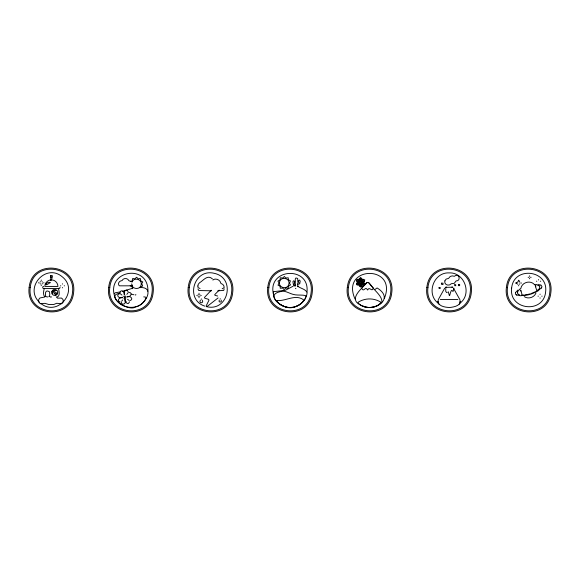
<?xml version="1.0" encoding="UTF-8"?>
<svg xmlns="http://www.w3.org/2000/svg" width="580" height="580" viewBox="0 0 580 580"><rect width="100%" height="100%" fill="white"/><g stroke="black" fill="none" stroke-linecap="round" stroke-linejoin="round"><path stroke-width="0.87" d="M132.421 288.673L132.102 286.759L130.181 285.73M437.857 301.1C438.241 306.392 445.389 307.4 449.768 307.487C453.654 307.103 461.31 305.732 459.918 300.549M147.944 291.276C148.509 262.885 105.567 270.519 114.891 297.032C119.683 310.177 141.107 311.112 146.095 297.873L145.399 297.04L143.717 296.88M306.994 291.914C309.793 265.814 267.619 268.177 273.325 293.806M445.817 288.405L445.73 291.385L446.723 292.625L447.31 292.298M140.541 287.542L140.86 286.759L142.687 286.005L141.745 283.627L142.781 281.945L140.86 280.909L140.229 278.429L138.301 278.893L136.633 277.262L134.661 278.893L132.74 278.429L132.102 280.909L130.275 281.662M297.351 284.04L299.708 283.881L300.223 281.017L299.367 280.024L298.381 280.872L298.946 282.946M129.579 301.781C128.129 306.211 124.156 301.52 125.266 298.533M453.241 291.211L453.937 288.137M217.812 290.798L223.742 290.421L224.17 288.811M359.027 283.315C359.498 284.294 357.904 286.266 357.621 284.606M449.717 295.401C449.899 294.799 451.32 287.818 452.733 291.262M197.758 285.94L198.302 284.207L199.571 282.757C203.355 280.56 207.444 274.26 212.403 278.864M197.758 287.136L198.121 285.983M56.789 292.951L55.216 294.524M56.992 293.567L57.173 293.038M219.269 300.092C217.783 302.731 222.618 302.731 221.139 300.092M515.54 292.334L515.533 294.234L516.852 295.249M517.614 291.965L517.606 293.567L518.716 294.415M438.255 300.549L437.835 302.535L438.9 304.232M212.962 280.147L213.15 279.669C216.18 278.001 220.327 280.01 220.9 283.417L222.85 284.446L223.894 285.94L224.17 287.615L222.162 288.804M518.549 280.387L517.751 282.105L516.033 282.902M132.001 282.206C133.661 276.82 142.434 279.168 141.179 284.664C140.476 290.254 131.428 289.464 131.711 283.837M438.255 299.7L444.679 288.209M200.412 300.135C198.041 303.652 204.573 303.652 202.21 300.135M374.665 289.666L377.109 287.955C397.815 300.578 367.872 315.157 358.106 302.745L358.135 302.245C365.139 297.823 373.948 297.823 380.944 302.245L380.973 302.745C376.246 308.306 367.125 308.77 360.97 305.254C347.493 299.251 361.935 288.637 367.125 282.438L367.894 282.402M535.978 293.045C534.231 297.555 528.17 299.396 524.211 296.612M135.829 294.415L135.64 295.169M206.074 306.08L208.988 300.164L208.582 299.331L204.682 298.163L204.457 297.46L211.25 290.254M114.282 293.799L115.195 292.806L119.77 291.994M384.33 298.54C398.242 264.437 339.931 265.495 355.062 299.099M357.969 283.315C359.832 282.366 355.38 282.271 357.062 283.635M359.027 283.598L358.636 283.982M360.455 284.142L360.209 285.055M360.977 285.055C360.869 282.96 363.174 286.774 361.151 285.998M515.845 292.276L517.795 290.08M517.309 292.015L519.035 290.065M539.378 288.492L539.813 286.796L539.016 285.831M541.415 287.724L537.841 291.051L532.404 293.603A18.908 9.077 -16 0 1 527.336 295.068L520.347 295.749L516.577 294.843M541.401 288.209L541.974 286.65L540.966 285.041M52.512 291.406L53.672 290.246M40.484 281.626L40.013 282.098M41.977 284.055L42.449 283.591M198.425 294.495L198.048 294.872M199.621 296.438L199.999 296.068M519.433 284.258L519.905 283.787M44.377 288.282C43.616 290.681 42.717 294.966 44.899 296.837M445.288 287.354L452.835 287.216L451.834 287.02M121.59 301.353L122.648 299.947M123.888 298.301L125.613 296.017M126.853 294.372L127.912 292.965M539.675 288.449L535.942 291.421M361.971 287.789C364.073 285.164 367.676 279.292 370.482 284.606M535.507 286.839L535.869 286.404M459.273 304.232L460.339 302.325L460.317 301.1M54.303 294.053L55.905 292.276M48.908 296.743L49.778 294.988L49.561 291.87L47.814 290.993L46.284 291.211L45.407 292.965L45.624 296.083L46.284 296.743L47.814 296.96M56.303 294.43L56.695 294.038M294.198 284.164L294.749 281.568L293.77 280.705L292.907 281.684L293.465 284.896M360.209 284.28C359.143 284.425 358.643 286.629 360.035 285.998M219.167 290.123L214.731 294.647L214.941 295.329L217.66 296.032M459.751 303.369C472.432 294.328 464.638 272.063 449.087 272.897C433.528 272.063 425.742 294.328 438.422 303.369M132.399 285.142L131.624 285.824L119.465 285.824L118.777 285.121C117.675 282.837 119.821 280.742 122.039 280.611C123.25 277.755 127.788 277.827 128.905 280.727L131.747 281.641M45.139 296.431L44.355 297.076L40.013 297.953L38.874 299.287L38.548 300.875L39.012 302.448L40.332 303.717L44.972 303.347L48.836 304.514L53.73 304.514L56.724 303.275L61.625 303.739L62.916 302.455L63.3 300.875L62.858 299.309L61.465 298.055L57.478 298.163L56.238 296.808M300.846 303.731C303.108 301.745 305.653 299.302 305.935 296.162L305.682 295.611C301.52 294.524 296.815 295.691 292.595 294.227C288.485 293.052 284.374 289.935 279.951 291.747C263.487 295.372 285.375 311.01 293.248 307.197M51.468 296.815L50.931 297.257L49.764 296.503M206.821 306.719L218.124 297.91M300.15 304.254C293.212 309.445 281.655 308.393 276.812 300.955L276.906 300.505C285.875 301.455 295.155 293.77 303.47 299.758L303.579 300.353C302.042 303.927 297.989 305.812 294.444 306.929M519.136 289.536L520.84 288.492C521.725 282.424 530.113 279.879 534.252 284.374M357.062 280.851C355.489 282.003 358.918 282.141 358.353 281.561M361.151 278.494C363.174 277.719 360.869 281.525 360.977 279.437M359.549 282.105L356.656 283.772L356.417 284.657L357.302 284.889L360.195 283.221M360.992 281.264L363.885 279.596L364.769 279.836L364.537 280.713L361.637 282.387M364.124 283.635C364.436 278.799 359.535 287.296 363.566 284.606M360.847 283.178L361.521 282.496L360.847 281.314L359.665 281.996L360.347 283.178M292.842 286.361L285.295 290.341L273.47 291.66C271.962 303.05 287.542 311.235 297.322 305.892C302.477 303.492 306.646 298.403 307.139 292.654C305.769 288.992 300.491 288.55 297.555 286.136M535.035 291.892L531.969 293.19A17.458 8.744 -16 0 1 530.874 293.574M55.303 294.908L55.832 294.727M540.313 281.278L540.72 281.148M122.583 291.24L132.893 288.202M198.251 287.644L200.071 288.536M293.785 285.998L295.669 285.73M122.496 297.177C119.509 299.548 115.174 294.778 119.567 293.712M127.005 297.141C129.993 294.763 134.321 299.541 129.934 300.607M43.616 286.324C42.398 286.332 42.398 288.499 43.616 288.507L59.124 288.507L59.762 288.245L60.023 287.216M57.239 296.96C60.436 296.003 59.029 290.645 58.362 288.282M527.488 294.473L525.27 294.872M446.535 287.02L445.563 287.303M119.915 293.226C104.219 295.358 128.811 312.352 135.481 306.892C144.986 305.762 156.056 286.099 139.454 287.637M128.782 292.414C133.299 292.233 130.449 298.011 126.926 296.554M51.373 279.857C47.857 279.836 44.791 282.91 44.812 286.418L57.935 286.418C57.92 283.519 55.868 280.851 53.07 280.082M126.222 301.68L125.2 301.216L124.627 298.627M524.197 294.995L521.297 295.089M122.576 297.765C119.581 296.612 116.123 301.035 120.125 301.992M534.434 284.591L536.435 284.577M528.119 277.276L528.779 277.276M530.468 277.276L531.128 277.276M362.833 280.502C361.079 281.648 363.225 277.748 363.566 279.886M38.41 282.844L38.94 282.844M43.522 282.844L44.051 282.844M362.551 282.924L363.218 283.315M515.866 283.04L516.396 283.04M520.978 283.04L521.507 283.04M362.833 283.982L362.304 283.845M60.443 285.824L60.828 285.824M64.184 285.824L64.576 285.824M211.468 290.798L198.788 290.536L197.918 288.92M196.765 295.466L197.193 295.466M200.854 295.466L201.274 295.466M537.993 296.162L538.385 296.162M541.742 296.162L542.126 296.162M440.278 299.447L457.896 299.447M293.342 285.019L295.757 285.222M537.856 284.323L538.718 284.454M536.797 284.976L539.298 285.715M206.654 306.675C228.281 312.047 236.082 277.871 214.259 273.325C193.85 268.127 184.759 299.686 204.805 306.138M366.096 307.154C371.751 308.27 378.327 306.566 382.002 301.984C381.879 295.445 374.687 291.087 371.33 285.606M55.956 290.725C54.759 290.181 52.635 293.067 54.527 292.9M519.695 294.908L518.44 294.538M131.377 294.096L134.016 294.807M365.414 307.008L363.131 306.066M362.551 281.561C363.211 282.409 365.364 281.742 364.124 280.851M536.428 281.148L536.826 281.278M535.151 285.592L535.681 285.773M520.586 290.79L521.115 290.964M55.658 290.602C53.983 289.703 51.968 291.718 52.874 293.393M539.48 284.635L540.683 285.157M516.033 283.178L517.94 284.258M360.035 278.494C358.454 277.907 359.368 280.27 360.455 280.35M360.195 281.264L357.302 279.596L356.417 279.836L356.656 280.713L359.549 282.387M361.637 282.105L364.537 283.772L364.769 284.657L363.885 284.889L360.992 283.221M358.636 280.502C359.941 281.532 357.875 277.704 357.621 279.886M55.832 290.246L56.303 290.544M519.905 282.293L518.824 280.387M199.999 294.872L199.621 294.495M198.048 296.068L198.425 296.438M42.449 282.098L41.977 281.626M40.013 283.591L40.484 284.055M40.709 303.369C57.862 317.594 79.721 290.188 62.031 276.631C45.9 263.088 24.012 287.571 39.28 302.093M120.495 293.951L121.959 295.06M123.605 296.3L125.896 298.019M127.535 299.258L128.948 300.324M368.67 282.888L373.295 288.18M295.452 288.253L295.923 288.724M370.635 284.78L371.28 285.548M453.488 288.209L459.918 299.7M535.246 285.577L536.58 290M522.014 294.423L520.673 290M373.404 288.115C372.019 292.777 369.438 285.781 367.633 290.036C365.197 285.425 363.87 293.089 361.644 288.238M52.331 293.038L52.512 293.567M448.297 291.762L449.275 295.394M297.359 283.903L297.489 284.367M51.888 276.776L51.968 280.655M124.736 294.901C122.358 291.921 127.129 287.586 128.202 291.979M120.002 293.132C119.821 288.615 125.606 291.464 124.142 294.988M121.3 302.339C121.423 305.595 126.404 304.145 125.135 301.201M540.06 294.096L540.06 294.488M540.06 297.844L540.06 298.229M538.573 279.589L538.573 280.01M529.62 275.768L529.62 276.428M529.62 278.117L529.62 278.777M518.687 280.22L518.687 280.749M518.687 285.331L518.687 285.86M361.238 281.409L361.238 278.067L360.593 277.421L359.948 278.067L359.948 281.409M361.238 283.076L361.238 286.418L360.593 287.064L359.948 286.418L359.948 283.076M297.844 282.482L297.671 278.422L295.923 277.95L295.278 279.06L295.278 285.904M297.844 284.193L297.844 286.759M220.204 298.649L220.204 299.084M201.311 298.852L201.311 299.36M199.02 293.212L199.02 293.639M199.02 297.301L199.02 297.721M62.509 283.758L62.509 284.142M62.509 287.506L62.509 287.89M50.772 277.073L50.772 280.655M41.231 280.024L41.231 280.553M41.231 285.128L41.231 285.657M529.75 293.922A17.458 8.744 -16 0 1 527.488 294.488M280.176 286.752L280.249 288.274L282.801 288.108L284.084 289.616L286.056 287.985L288.216 288.274L288.369 286.302L290.536 284.932L289.493 283.243L290.442 280.865L288.369 279.777L288.216 277.805L285.664 277.972L284.381 276.464L282.801 277.972L280.249 277.805L280.096 279.777L277.936 281.148L278.973 282.837L278.023 285.215L279.857 285.969L280.176 286.752M29.138 287.499C25.324 316.397 70.898 321.53 73.602 292.501C77.423 263.603 31.849 258.47 29.138 287.499M30.225 287.615C26.593 315.107 69.941 319.986 72.514 292.385C76.147 264.893 32.806 260.014 30.225 287.615M108.685 287.499C104.864 316.397 150.438 321.53 153.142 292.501C156.963 263.603 111.389 258.47 108.685 287.499M109.772 287.615C106.14 315.107 149.481 319.986 152.061 292.385C155.694 264.893 112.346 260.014 109.772 287.615M188.225 287.499C184.411 316.397 229.977 321.53 232.689 292.501C236.51 263.603 190.936 258.47 188.225 287.499M189.312 287.615C185.68 315.107 229.027 319.986 231.601 292.385C235.233 264.893 191.886 260.014 189.312 287.615M267.771 287.499C263.951 316.397 309.524 321.53 312.228 292.501C316.049 263.603 270.476 258.47 267.771 287.499M268.859 287.615C265.227 315.107 308.567 319.986 311.141 292.385C314.773 264.893 271.433 260.014 268.859 287.615M347.311 287.499C343.49 316.397 389.064 321.53 391.775 292.501C395.589 263.603 350.023 258.47 347.311 287.499M348.399 287.615C344.767 315.107 388.114 319.986 390.688 292.385C394.32 264.893 350.973 260.014 348.399 287.615M426.858 287.499C423.037 316.397 468.611 321.53 471.315 292.501C475.136 263.603 429.562 258.47 426.858 287.499M427.938 287.615C424.306 315.107 467.654 319.986 470.228 292.385C473.86 264.893 430.52 260.014 427.938 287.615M506.398 287.499C502.577 316.397 548.151 321.53 550.862 292.501C554.676 263.603 509.102 258.47 506.398 287.499M507.486 287.615C503.853 315.107 547.194 319.986 549.775 292.385C553.407 264.893 510.059 260.014 507.486 287.615M511.632 288.086C508.718 310.177 543.554 314.099 545.62 291.914C548.542 269.823 513.706 265.901 511.632 288.086M279.531 282.214C278.204 288.216 288.13 289.964 288.934 283.867C290.261 277.863 280.336 276.116 279.531 282.214M51.75 291.798C50.706 295.626 57.028 297.069 57.753 293.168C58.797 289.34 52.475 287.897 51.75 291.798M444.846 280.909C443.758 284.729 449.029 286.658 451.284 283.714L454.249 283.308L456.098 280.938C460.484 281.387 459.998 274.246 455.778 275.391L454.394 276.298L452.298 275.884L450.276 276.413L448.572 278.378L446.107 279.111L444.846 280.909M50.127 282.699C49.003 283.149 47.002 285.084 45.834 284.736C45.929 283.192 49.025 281.365 50.127 282.699M50.54 275.449L50.54 277.11L52.2 277.11L52.2 275.449L50.54 275.449M439.089 287.455L439.089 288.564L440.191 288.564L440.191 287.455L439.089 287.455M441.634 283.142L441.634 284.526L443.018 284.526L443.018 283.142L441.634 283.142M454.763 284.744L454.763 285.708L455.735 285.708L455.735 284.744L454.763 284.744M458.41 284.41L458.41 285.65L459.65 285.65L459.65 284.41L458.41 284.41"/></g></svg>
